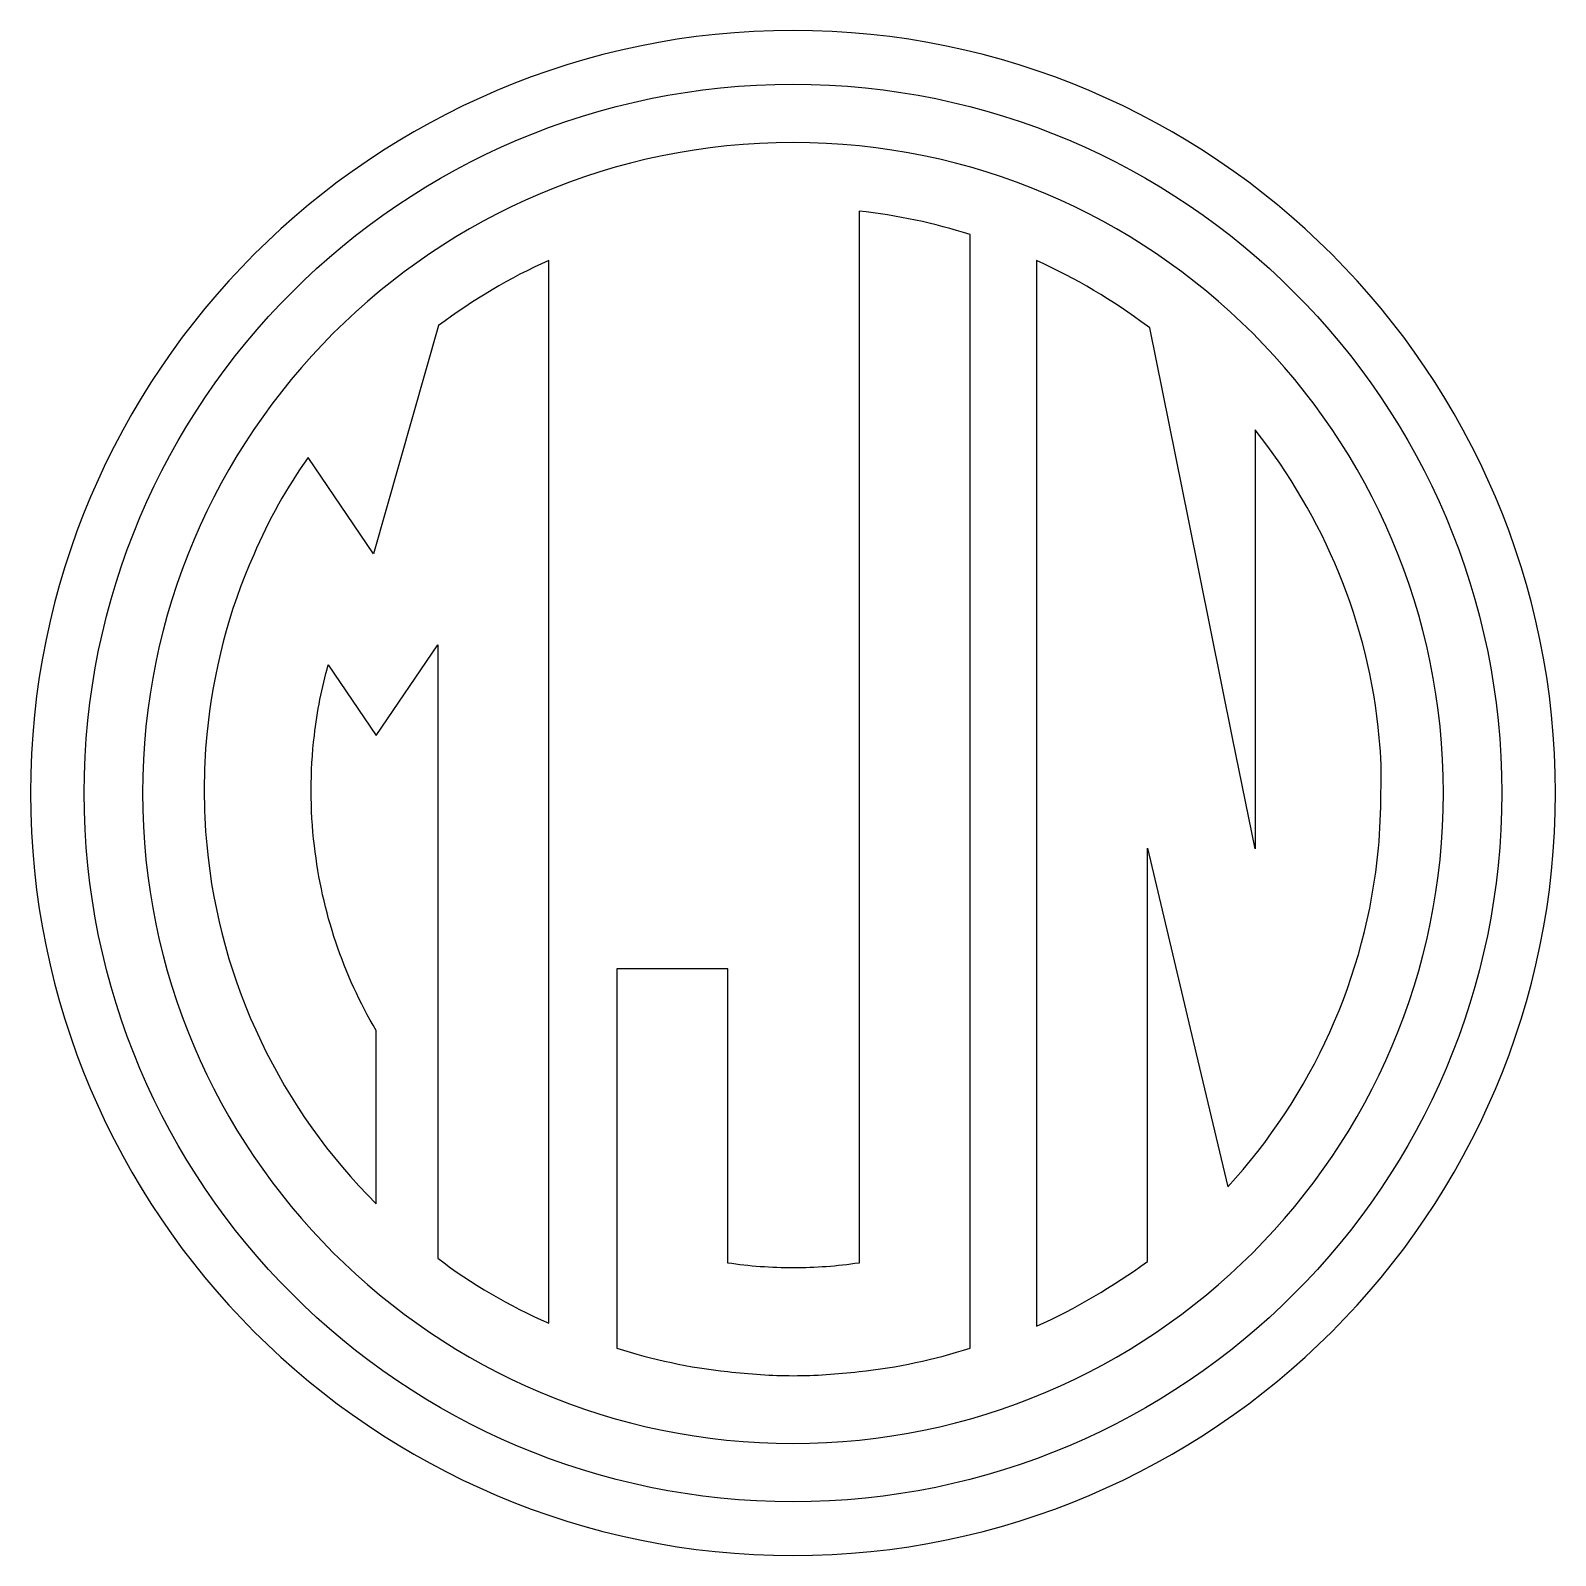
# Model space of a CAD drawing. Extents: x 0 to 80.9, y 0 to 80.9.
import ezdxf

# ---------------------------------------------------------------- set-up
doc = ezdxf.new("R2010")
doc.units = 0
doc.layers.get('0').update_dxf_attribs({"linetype": 'CONTINUOUS'})

msp = doc.modelspace()

# ---------------------------------------------------------------- linework, layer by layer
at = {"color": 250}
for p, q in [((40.4372, 80.8743), (40.4372, 80.8743)), ((40.4372, 74.9307), (40.4372, 74.9307)), ((40.4372, 2.84703), (40.4372, 2.84703))]:
    msp.add_line(p, q, dxfattribs=at)
at = {"color": 7}
for p, q in [((43.9402, 71.2957), (43.9402, 65.5366)), ((49.827, 10.9968), (49.827, 70.0497)), ((27.4808, 12.3293), (27.4808, 68.6745)), ((53.3495, 68.6745), (53.3495, 12.157)), ((43.9402, 65.5366), (43.9402, 15.5098)), ((21.6366, 65.2364), (18.1984, 53.1149)), ((21.6366, 65.2364), (21.6366, 65.2364)), ((59.3658, 65.1069), (59.2377, 65.1923)), ((61.4288, 54.8778), (59.3658, 65.1069)), ((64.9538, 59.6911), (64.9538, 37.4717)), ((18.1984, 53.1149), (14.7175, 58.2302)), ((63.7494, 43.3599), (61.4288, 54.8778)), ((18.3265, 43.488), (21.5938, 48.3016)), ((21.5938, 48.3016), (21.5938, 15.7675)), ((15.7909, 47.2281), (18.3265, 43.488)), ((64.9538, 37.4717), (63.7494, 43.3599)), ((71.5285, 43.3599), (71.5285, 43.3599)), ((59.2377, 15.5952), (59.2377, 37.5144)), ((59.2377, 37.5144), (61.8162, 26.5975)), ((36.9768, 31.1106), (31.0885, 31.1106)), ((31.0885, 31.1106), (31.0885, 10.9968)), ((36.9768, 15.5098), (36.9768, 31.1106)), ((18.3265, 18.6476), (18.3265, 27.8446)), ((61.8162, 26.5975), (63.4919, 19.5502))]:
    msp.add_line(p, q, dxfattribs=at)
at = {"color": 250}
for points in [[(40.4372, 80.8743), (18.1653, 80.8743), (0, 62.7091), (0, 40.4372)], [(80.8729, 40.4372), (80.8729, 62.7091), (62.7091, 80.8743), (40.4372, 80.8743)], [(2.84703, 40.4372), (2.84703, 61.1643), (19.7101, 78.0274), (40.4372, 78.0274)], [(40.4372, 78.0274), (61.1643, 78.0274), (78.026, 61.1643), (78.026, 40.4372)], [(40.4372, 74.9307), (21.4175, 74.9307), (5.94349, 59.4568), (5.94349, 40.4372)], [(74.9293, 40.4372), (74.9293, 59.4568), (59.4568, 74.9307), (40.4372, 74.9307)], [(0, 40.4372), (0, 18.1653), (18.1653, 0), (40.4372, 0)], [(40.4372, 2.84703), (19.7101, 2.84703), (2.84703, 19.7101), (2.84703, 40.4372)], [(5.94349, 40.4372), (5.94349, 21.4175), (21.4175, 5.94487), (40.4372, 5.94487)], [(40.4372, 0), (62.7091, 0), (80.8729, 18.1653), (80.8729, 40.4372)], [(78.026, 40.4372), (78.026, 19.7101), (61.1643, 2.84703), (40.4372, 2.84703)], [(40.4372, 5.94487), (59.4568, 5.94487), (74.9293, 21.4175), (74.9293, 40.4372)]]:
    msp.add_open_spline(points, degree=3, dxfattribs=at)
at = {"color": 7}
for points in [[(49.827, 70.0497), (47.9365, 70.6508), (45.9588, 71.0805), (43.9402, 71.2957)], [(27.4808, 68.6745), (25.4179, 67.7718), (23.4845, 66.5674), (21.6366, 65.2364)], [(59.2377, 65.1923), (57.3899, 66.5674), (55.4549, 67.7277), (53.3495, 68.6745)], [(71.5285, 43.3599), (70.9704, 49.506), (68.5641, 55.0926), (64.9538, 59.6911)], [(14.7175, 58.2302), (13.5999, 56.6402), (12.6104, 54.9204), (11.8374, 53.0722)], [(11.8374, 53.0722), (10.5048, 50.1068), (9.68897, 46.8835), (9.34448, 43.5321)], [(15.0606, 43.488), (15.1901, 44.7781), (15.4478, 46.0237), (15.7909, 47.2281)], [(9.34448, 43.5321), (9.25904, 42.5429), (9.21632, 41.5974), (9.21632, 40.6093)], [(14.8883, 40.5666), (14.8883, 41.5548), (14.9324, 42.5429), (15.0606, 43.488)], [(71.6153, 40.4372), (71.658, 41.4253), (71.6153, 42.4145), (71.5285, 43.3599)], [(9.21632, 40.6093), (9.21632, 39.6201), (9.25904, 38.632), (9.34448, 37.6865)], [(15.0606, 37.6439), (14.9324, 38.5893), (14.8883, 39.5774), (14.8883, 40.5666)], [(71.4858, 37.5144), (71.5726, 38.4598), (71.6153, 39.449), (71.6153, 40.4372)], [(9.34448, 37.6865), (10.0321, 30.2948), (13.3422, 23.6334), (18.3265, 18.6476)], [(18.3265, 27.8446), (16.6081, 30.7674), (15.4478, 34.1188), (15.0606, 37.6439)], [(63.4919, 19.5502), (67.9192, 24.3637), (70.841, 30.6379), (71.4858, 37.5144)], [(21.5938, 15.7675), (23.3991, 14.3922), (25.3752, 13.2319), (27.4808, 12.3293)], [(40.458, 15.2521), (39.2977, 15.2521), (38.0944, 15.3376), (36.9768, 15.5098)], [(43.9402, 15.5098), (42.7799, 15.3376), (41.6183, 15.2521), (40.458, 15.2521)], [(53.3495, 12.157), (55.4549, 13.1024), (57.3899, 14.2641), (59.2377, 15.5952)], [(31.0885, 10.9968), (32.9806, 10.3959), (34.9567, 9.96597), (36.9768, 9.75099)], [(43.9402, 9.75099), (45.9588, 9.96597), (47.9365, 10.3959), (49.827, 10.9968)], [(36.9768, 9.75099), (38.137, 9.62145), (39.2977, 9.53601), (40.458, 9.53601)], [(40.458, 9.53601), (41.6183, 9.53601), (42.7799, 9.62145), (43.9402, 9.75099)]]:
    msp.add_open_spline(points, degree=3, dxfattribs=at)

doc.saveas('drawing.dxf')
